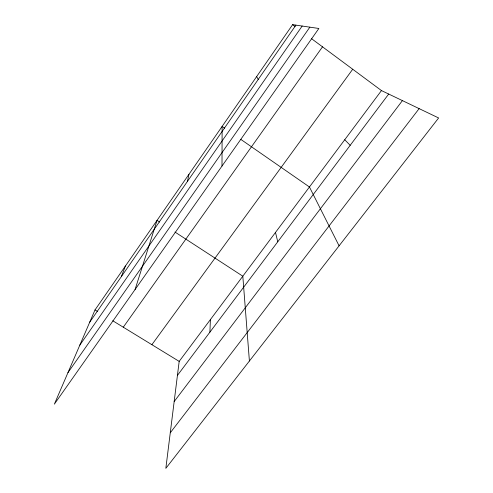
<?xml version="1.0" encoding="UTF-8"?>
<svg xmlns="http://www.w3.org/2000/svg" width="493" height="493" viewBox="0 0 493 493"><rect width="100%" height="100%" fill="white"/><g stroke="black" fill="none" stroke-linecap="round" stroke-linejoin="round"><path stroke-width="0.74" d="M221.998 166.061L222.121 126.424L224.623 128.155M209.901 332.153L210.394 319.593M381.459 90.576L179.181 361.387L165.833 468.35L438.634 117.963L381.459 90.576L311.533 38.682M187.463 181.362L188.942 174.319M135.064 289.527L157.039 220.377L159.603 222.041M121.321 276.653L125.425 266.01M95.013 309.912L54.366 404.143L318.866 28.477L292.62 24.65L95.013 309.912L97.645 311.521M89.732 322.163L295.917 25.131M79.829 345.118L302.178 26.043M67.948 372.653L309.857 27.164M123.275 327.192L322.508 46.829M151.887 344.687L352.711 69.242M177.437 375.389L388.7 94.04M174.171 401.548L402.417 100.615M170.27 432.792L419.136 108.62M112.755 320.764L179.181 361.387M174.966 232.043L242.815 276.197L249.403 361.018M240.861 139.42L309.444 186.989L339.085 245.822M292.62 24.65L295.06 26.462M344.736 139.741L350.19 145.324M256.656 76.575L258.221 79.428M275.495 232.443L277.762 241.78"/></g></svg>
